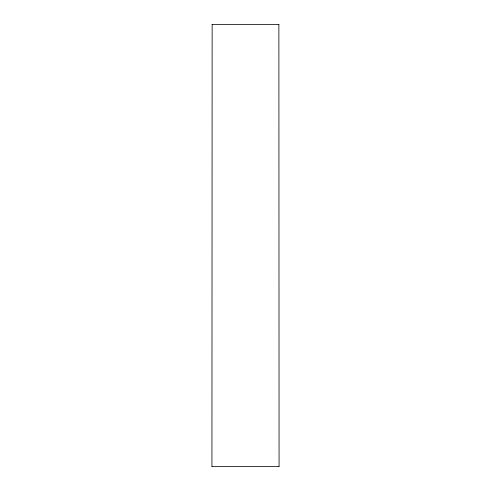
<?xml version="1.0" encoding="UTF-8"?>
<svg xmlns="http://www.w3.org/2000/svg" width="491" height="491" viewBox="0 0 491 491"><rect width="100%" height="100%" fill="white"/><g stroke="black" fill="none" stroke-linecap="round" stroke-linejoin="round"><path stroke-width="0.74" d="M211.934 466.45L212.143 24.55M212.075 24.55L278.925 24.55M211.965 466.45L279.035 466.45M278.876 24.55L279.072 466.45"/></g></svg>
